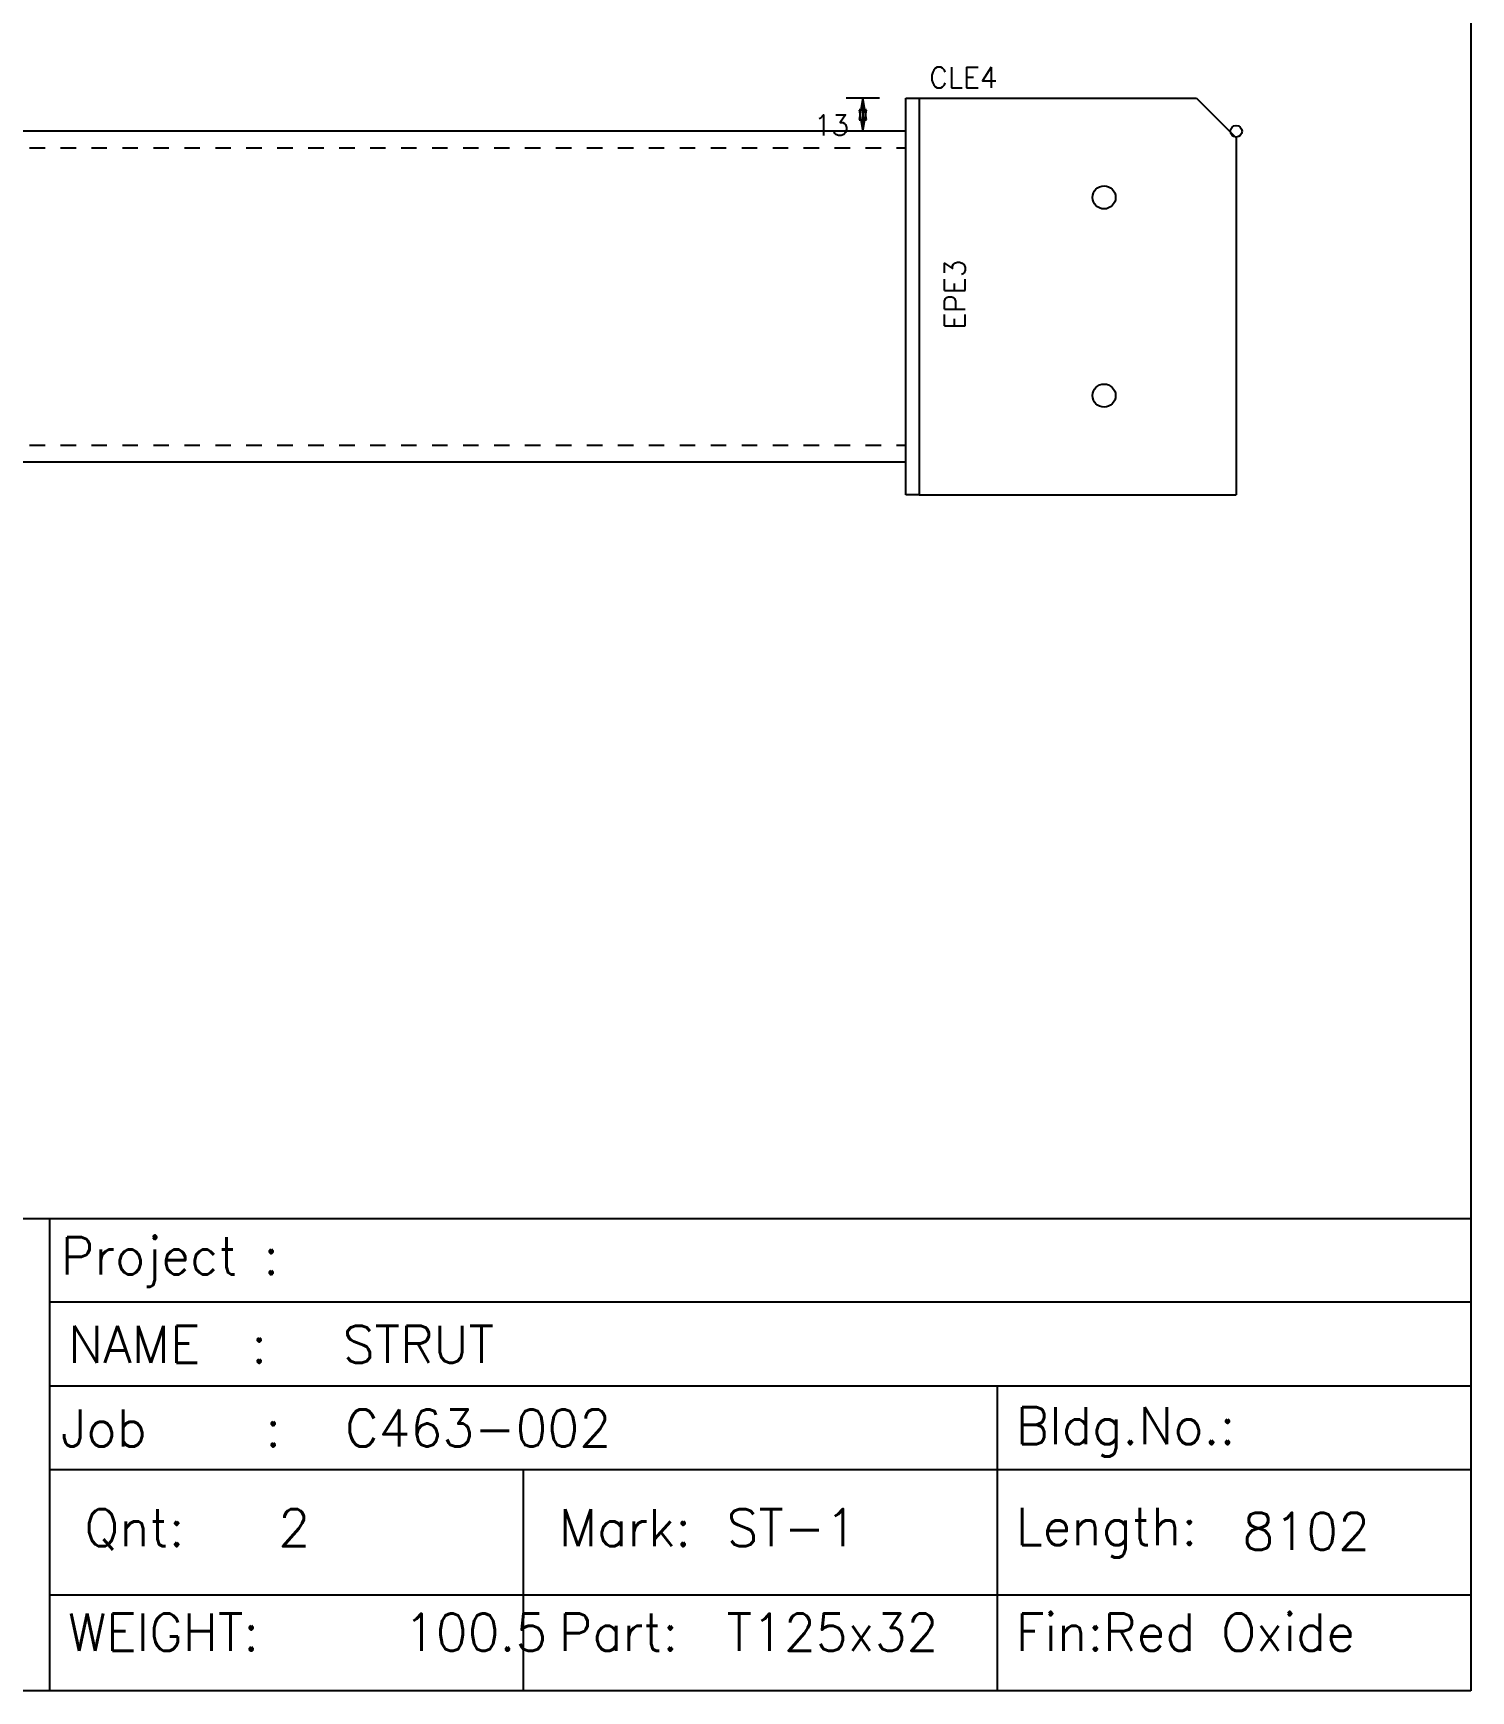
# Model space of a CAD drawing. Extents: x 0 to 420, y 0 to 297.
# Drawn here: x 309.5 to 420, y 0 to 127.4 of the extents above; entities that cross this region are included whole.
import ezdxf

# ---------------------------------------------------------------- set-up
doc = ezdxf.new("R2010")
doc.units = 0
doc.linetypes.add('CONTIN', pattern=[0])
doc.linetypes.add('DASHED', pattern=[2.38, 1.19, -1.19])
doc.layers.get('0').update_dxf_attribs({"linetype": 'CONTIN'})
for name, color, linetype in [('1', 7, 'CONTIN'), ('11', 7, 'CONTIN'), ('12', 2, 'CONTIN'), ('13', 2, 'CONTIN'), ('15', 6, 'CONTIN'), ('2', 7, 'CONTIN'), ('22', 7, 'CONTIN'), ('3', 1, 'CONTIN'), ('7', 3, 'DASHED')]:
    doc.layers.add(name, color=color, linetype=linetype)
doc.styles.add('SIMPLEX', font='SIMPLEX')

# ---------------------------------------------------------------- blocks, each defined once
blk = doc.blocks.new('CZEBORDR')
at = {"layer": '22'}
for p, q in [((420, 297), (420, 0)), ((420, 0), (0, 0))]:
    blk.add_line(p, q, dxfattribs=at)
blk = doc.blocks.new('LOGO')
at = {"linetype": 'CONTINUOUS'}
for p, q in [((-230.55, 36.3), (0, 36.3)), ((-138.23, 36.3), (0, 36.3)), ((-138.23, 36.3), (-109.26, 36.3)), ((-109.26, 36.3), (-109.26, 0)), ((-109.26, 36.3), (0, 36.3)), ((0, 36.3), (0, 0)), ((-109.26, 29.89), (0, 29.89)), ((-109.26, 23.45), (0, 23.45)), ((-36.42, 23.45), (-36.42, 0)), ((-109.26, 17.01), (0, 17.01)), ((-72.84, 17.01), (-72.84, 0)), ((-109.26, 7.37), (0, 7.37)), ((0, 0), (-230.55, 0)), ((-109.26, 0), (-138.23, 0))]:
    blk.add_line(p, q, dxfattribs=at)
at = {"layer": '22'}
for p, q in [((0, 297), (0, 0)), ((0, 0), (-420, 0))]:
    blk.add_line(p, q, dxfattribs=at)
at = {"style": 'SIMPLEX'}
for s, height, p in [('Project :', 2.857, (-108.38, 32.01)), ('NAME  :', 2.857, (-107.83, 25.21)), ('STRUT', 2.857, (-86.71, 25.21)), ('Bldg.No.:', 2.857, (-34.99, 18.96)), ('Job    :', 2.857, (-108.38, 18.77)), ('C463-002', 2.857, (-86.53, 18.77)), ('Length:', 2.857, (-34.99, 11.2)), ('Qnt:', 2.857, (-106.58, 11.12)), ('   2', 2.857, (-98.06, 11.12)), ('Mark:', 2.857, (-70.1, 11.12)), ('ST-1', 2.857, (-57.21, 11.12)), ('8102', 2.857, (-17.55, 10.83)), ('WEIGHT:', 2.857, (-107.83, 3.08)), ('    100.5', 2.857, (-90.53, 3.08)), ('Part:', 2.857, (-70.1, 3.08)), ('T125x32', 2.857, (-57.21, 3.08)), ('Fin:Red Oxide', 2.8575, (-34.99, 3.08))]:
    blk.add_text(s, height=height, dxfattribs=at).set_placement(p)
blk = doc.blocks.new('MAG_CRCL')
at = {"layer": '15'}
blk.add_circle((0, 0), 0.889, dxfattribs=at)
blk = doc.blocks.new('BSEPLT')
at = {"layer": '12'}
for p, q in [((-0.508, 0), (0.508, 0)), ((-0.508, -12.7), (-0.508, 0)), ((0.508, 0), (0.508, -12.7)), ((0.508, -12.7), (-0.508, -12.7))]:
    blk.add_line(p, q, dxfattribs=at)
blk = doc.blocks.new('ARROW')
at = {"layer": '2'}
for p, q in [((0, 0), (-1.651, 0.275)), ((-1.651, 0.275), (-1.651, -0.275)), ((-1.651, -0.275), (0, 0))]:
    blk.add_line(p, q, dxfattribs=at)
blk = doc.blocks.new('RED_CRCL')
at = {"layer": '3'}
blk.add_circle((0, 0), 0.889, dxfattribs=at)
blk = doc.blocks.new('CZEPIECE')
at = {"layer": '1'}
for p, q in [((376.566, 55.88), (68.834, 55.88)), ((376.566, 30.48), (376.566, 55.88)), ((68.834, 30.48), (376.566, 30.48))]:
    blk.add_line(p, q, dxfattribs=at)
at = {"layer": '13'}
for p, q in [((377.582, 58.42), (398.918, 58.42)), ((377.582, 58.42), (377.582, 27.94)), ((398.918, 58.42), (401.966, 55.372)), ((401.966, 55.372), (401.966, 27.94)), ((377.582, 27.94), (401.966, 27.94))]:
    blk.add_line(p, q, dxfattribs=at)
at = {"layer": '2'}
for p, q in [((374.534, 58.42), (371.994, 58.42)), ((373.264, 58.42), (373.264, 55.88)), ((374.534, 55.88), (371.994, 55.88))]:
    blk.add_line(p, q, dxfattribs=at)
at = {"layer": '7'}
for p, q in [((68.834, 54.61), (376.566, 54.61)), ((68.834, 31.75), (376.566, 31.75))]:
    blk.add_line(p, q, dxfattribs=at)
at = {"yscale": 2.4, "zscale": 2.4}
blk.add_blockref('BSEPLT', (377.074, 58.42), dxfattribs=at)
blk.add_blockref('BSEPLT', (377.074, 58.42), dxfattribs=at)
at = {"layer": '13'}
for p in [(391.806, 50.8), (391.806, 35.56)]:
    blk.add_blockref('RED_CRCL', p, dxfattribs=at)
at = {"layer": '15', "xscale": 0.5, "yscale": 0.5, "zscale": 0.5}
blk.add_blockref('MAG_CRCL', (401.966, 55.88), dxfattribs=at)
at = {"layer": '2'}
for p, rotation in [((373.264, 58.42), 90), ((373.264, 55.88), -90)]:
    blk.add_blockref('ARROW', p, dxfattribs=dict(at, rotation=rotation))
at = {"layer": '11', "style": 'SIMPLEX'}
blk.add_text('13', height=1.587, dxfattribs=at).set_placement((369.486, 55.563))
at = {"layer": '3', "style": 'SIMPLEX'}
blk.add_text('CLE4', height=1.587, dxfattribs=at).set_placement((378.376, 59.214))
blk.add_text('EPE3', height=1.587, rotation=90, dxfattribs=at).set_placement((381.138, 40.64))

msp = doc.modelspace()

# ---------------------------------------------------------------- block references
msp.add_blockref('CZEPIECE', (0, 64))
at = {"layer": '1'}
msp.add_blockref('CZEBORDR', (0, 0), dxfattribs=at)
at = {"layer": '2'}
msp.add_blockref('LOGO', (420, 0), dxfattribs=at)

doc.saveas('drawing.dxf')
